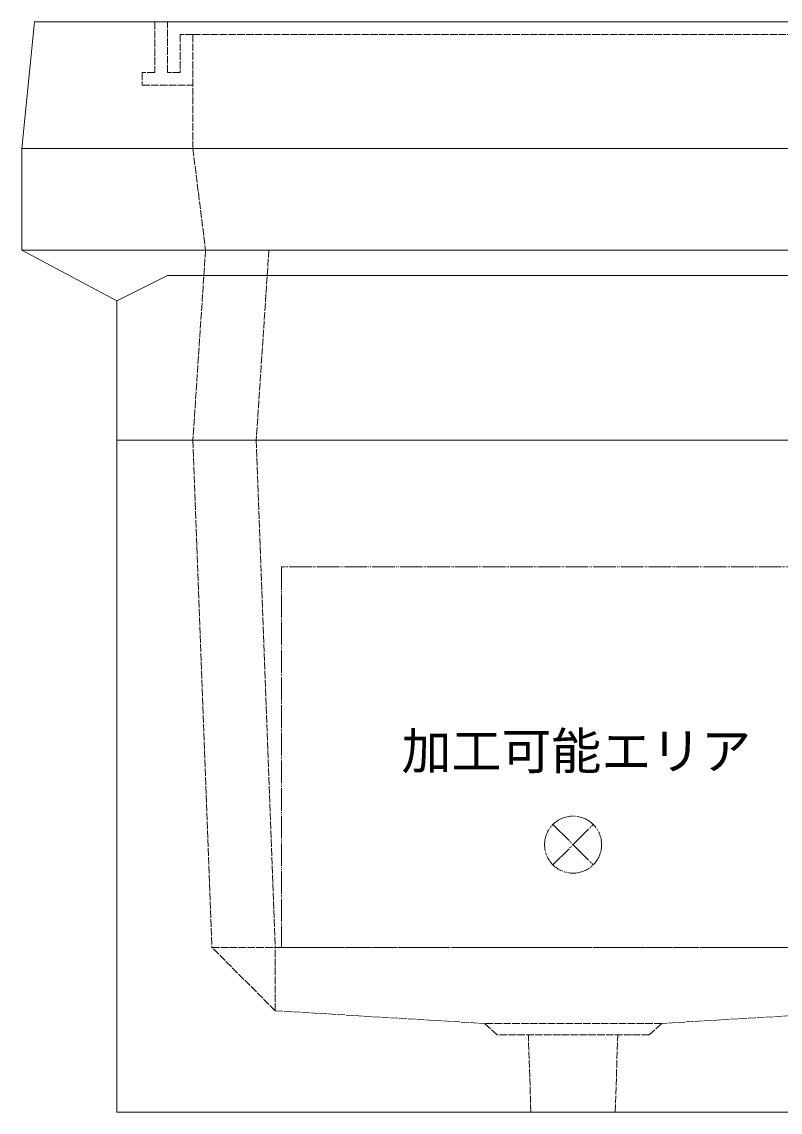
# Model space of a CAD drawing. Units: millimetres, scale not verified. Extents: x -2228 to 2228, y -1575 to 1575.
# Drawn here: x -458 to 141, y -935 to -75 of the extents above; entities that cross this region are included whole.
import ezdxf
from ezdxf.enums import TextEntityAlignment as Align

# ---------------------------------------------------------------- set-up
doc = ezdxf.new("R2010")
doc.units = ezdxf.units.MM
doc.header["$LTSCALE"] = 10
doc.linetypes.add('LONG_DASHED1', pattern=[7, 6, -1])
doc.linetypes.add('LONG_DOUBLE_CHAIN', pattern=[21.8, 18, -1, 0.6, -0.6, 0.6, -1])
for name, color, linetype, lineweight in [('0-5_D-STR', 7, 'LONG_DASHED1', 9), ('0-6_D-STR-STR4', 134, 'LONG_DASHED1', 9), ('0-A_D-STR-STR5', 1, 'LONG_DOUBLE_CHAIN', 9)]:
    doc.layers.add(name, color=color, linetype=linetype, lineweight=lineweight)
doc.styles.add('ＭＳ ゴシック', font='')
doc.styles.get('ＭＳ ゴシック').set_extended_font_data('MS Gothic')

# ---------------------------------------------------------------- blocks, each defined once
blk = doc.blocks.new('A$C019679C0')
at = {"layer": '0-5_D-STR', "linetype": 'Continuous'}
for p, q in [((-4350, 0), (-4250, 1000)), ((4250, 1000), (-4250, 1000)), ((-4350, 0), (4350, 0))]:
    blk.add_line(p, q, dxfattribs=at)
at = {"layer": '0-5_D-STR'}
blk.add_line((-3000, 0), (-3000, 900), dxfattribs=at)
at = {"layer": '0-6_D-STR-STR4'}
for points in [[(-3300, 1000), (-3300, 600), (-3400, 600), (-3400, 500), (-3000, 500)], [(-3000, 900), (-3100, 900), (-3100, 600), (-3200, 600), (-3200, 1000)], [(-3000, 900), (3000, 900), (3100, 900)]]:
    blk.add_lwpolyline(points, dxfattribs=at)
blk = doc.blocks.new('A$C6FC61387')
at = {"layer": '0-5_D-STR', "linetype": 'Continuous'}
for p, q in [((-4350, 2300), (4350, 2300)), ((-4350, 1500), (-4350, 2300)), ((-4350, 1500), (4350, 1500)), ((-3600, 1100), (-4350, 1500)), ((-3600, 1100), (-3200, 1300)), ((-3200, 1300), (3200, 1300)), ((-3600, 0), (-3600, 1100)), ((-3600, 0), (3600, 0))]:
    blk.add_line(p, q, dxfattribs=at)
at = {"layer": '0-5_D-STR'}
for p, q in [((-3000, 2300), (-2900, 1500)), ((-2900, 1500), (-3000, 0)), ((-2400, 1500), (-2500, 0))]:
    blk.add_line(p, q, dxfattribs=at)
blk = doc.blocks.new('A$C2CAF1EE5')
at = {"layer": '0-5_D-STR', "linetype": 'Continuous'}
for p, q in [((-3600, -5300), (-3600, 0)), ((-3600, 0), (3600, 0)), ((3600, -5300), (3600, 0)), ((-3600, -5300), (3600, -5300))]:
    blk.add_line(p, q, dxfattribs=at)
at = {"layer": '0-5_D-STR'}
for p, q in [((-3000, 0), (-2850, -4000)), ((-2500, 0), (-2350, -4000)), ((2500, 0), (2350, -4000)), ((3000, 0), (2850, -4000)), ((-2350, -4500), (-2850, -4000)), ((-2850, -4000), (2850, -4000)), ((-2350, -4500), (-2350, -4000)), ((2350, -4500), (2850, -4000)), ((2350, -4500), (2350, -4000)), ((-2350, -4500), (-700, -4600)), ((2350, -4500), (700, -4600)), ((700, -4600), (-700, -4600)), ((-600, -4690), (-700, -4600)), ((600, -4690), (700, -4600)), ((600, -4690), (-600, -4690)), ((-333, -5300), (-352.5, -4690)), ((333, -5300), (352.5, -4690))]:
    blk.add_line(p, q, dxfattribs=at)
at = {"layer": '0-A_D-STR-STR5'}
for p, q in [((2300, -1000), (2300, -4000)), ((2300, -4000), (-2300, -4000))]:
    blk.add_line(p, q, dxfattribs=at)
blk.add_lwpolyline([(2300, -1000), (-2300, -1000), (-2300, -4000)], dxfattribs=at)
blk = doc.blocks.new('A$C1C640AAB')
at = {"layer": '0-A_D-STR-STR5'}
for p, q in [((-159.1, -159.1), (159.1, 159.1)), ((-159.1, 159.1), (159.1, -159.1))]:
    blk.add_line(p, q, dxfattribs=at)
blk.add_circle((0, 0), 225, dxfattribs=at)
blk = doc.blocks.new('A$Cc1b5ebfb')
at = {"layer": '0-5_D-STR'}
blk.add_blockref('A$C2CAF1EE5', (0, 0), dxfattribs=at)
at = {"layer": '0-A_D-STR-STR5'}
blk.add_blockref('A$C1C640AAB', (0, -3190), dxfattribs=at)

msp = doc.modelspace()

# ---------------------------------------------------------------- block references
at = {"layer": '0-5_D-STR', "xscale": 0.1, "yscale": 0.1}
for name, p in [('A$C019679C0', (-22.5, -175)), ('A$C6FC61387', (-22.5, -405)), ('A$Cc1b5ebfb', (-22.5, -405))]:
    msp.add_blockref(name, p, dxfattribs=at)

# ---------------------------------------------------------------- texts
at = {"layer": '0-A_D-STR-STR5', "style": 'ＭＳ ゴシック'}
msp.add_text('加工可能エリア', height=28.89, dxfattribs=at).set_placement((-157.84, -673.23), align=Align.BOTTOM_LEFT)

doc.saveas('drawing.dxf')
